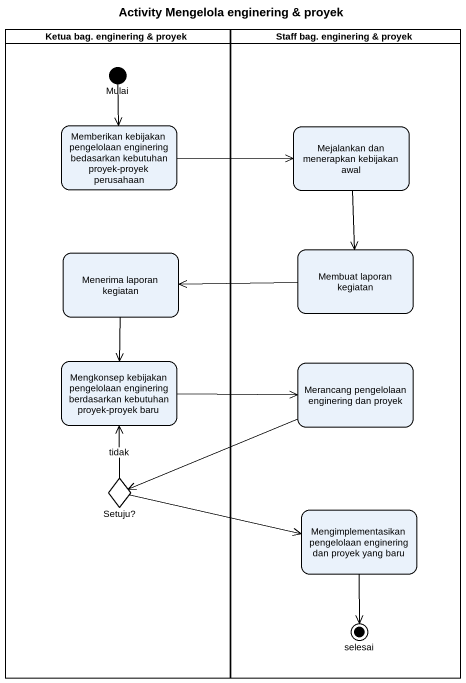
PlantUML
@startuml
title Activity Mengelola enginering & proyek
hide empty description
state "Ketua bag. enginering & proyek" as Ketua_bag_enginering_proyek <<partition>> {
  state Mulai <<start>>
  state "Memberikan kebijakan pengelolaan enginering bedasarkan kebutuhan proyek-proyek perusahaan" as Memberikan_kebijakan
  state "Menerima laporan kegiatan" as Menerima_laporan_kegiatan
  state "Mengkonsep kebijakan pengelolaan enginering berdasarkan kebutuhan proyek-proyek baru" as Mengkonsep_kebijakan
  state "Setuju?" as Setuju <<choice>>
}
state "Staff bag. enginering & proyek" as Staff_bag_enginering_proyek <<partition>> {
  state "Mejalankan dan menerapkan kebijakan awal" as Mejalankan_dan_menerapkan
  state "Membuat laporan kegiatan" as Membuat_laporan_kegiatan
  state "Merancang pengelolaan enginering dan proyek" as Merancang_pengelolaan
  state "Mengimplementasikan pengelolaan enginering dan proyek yang baru" as Mengimplementasikan
  state selesai <<end>>
}
Mulai --> Memberikan_kebijakan
Memberikan_kebijakan -right-> Mejalankan_dan_menerapkan
Mejalankan_dan_menerapkan --> Membuat_laporan_kegiatan
Menerima_laporan_kegiatan --> Mengkonsep_kebijakan
Membuat_laporan_kegiatan -left-> Menerima_laporan_kegiatan
Mengkonsep_kebijakan -right-> Merancang_pengelolaan
Merancang_pengelolaan -left-> Setuju
Setuju -up-> Mengkonsep_kebijakan : tidak
Setuju -right-> Mengimplementasikan
Mengimplementasikan --> selesai
@enduml
